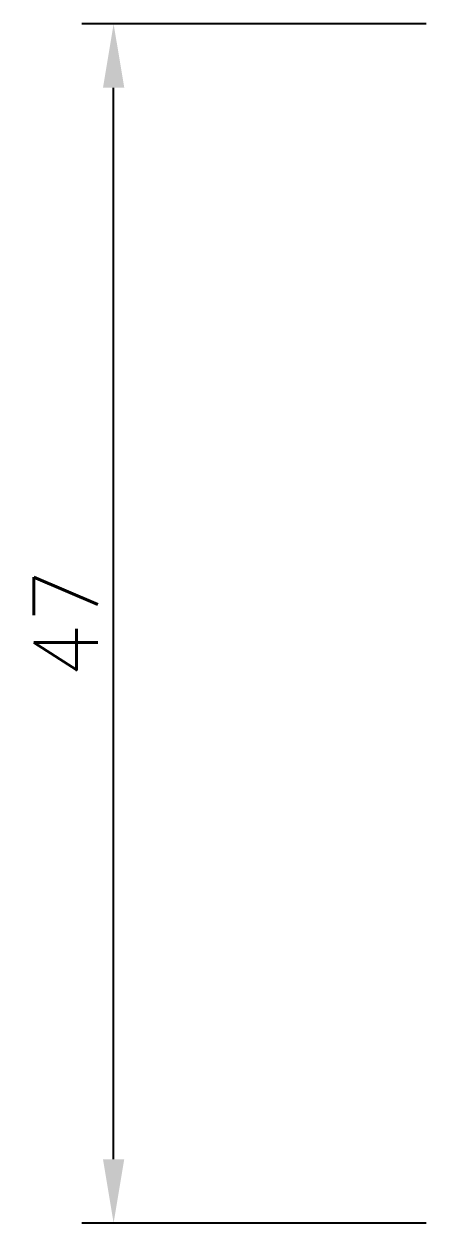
# Model space of a CAD drawing. Header units: millimetres. Extents: x 3398 to 10994, y -225 to 802.
# Drawn here: x 9591.19 to 9607.58, y 755.41 to 802.41 of the extents above; entities that cross this region are included whole.
import ezdxf

# ---------------------------------------------------------------- set-up
doc = ezdxf.new("R2010")
doc.units = ezdxf.units.MM
doc.linetypes.add('ACAD_ISO02W100', pattern=[15, 12, -3])
doc.layers.add('厂区排水管线', color=252, linetype='ACAD_ISO02W100')
doc.styles.get("Standard").update_dxf_attribs({"font": 'txt', "bigfont": 'gbcbig.shx'})
doc.dimstyles.new('ISO-25', dxfattribs={"dimtxt": 2.5, "dimasz": 2.5, "dimexe": 1.25, "dimexo": 0.625, "dimtad": 1, "dimtxsty": 'Standard', "dimcen": 2.5, "dimadec": 0, "dimazin": 0, "dimtfac": 1, "dimtmove": 0, "dimatfit": 3, "dimfxl": 1, "dimarcsym": 0})

# ---------------------------------------------------------------- blocks, each defined once
blk = doc.blocks.new('*D15')
at = {"layer": 'Defpoints', "color": 0, "linetype": 'ByBlock', "transparency": 16777216}
for p in [(9594.704, 802.408), (9607.58, 802.408), (9607.58, 755.408)]:
    blk.add_point(p, dxfattribs=at)
at = {"layer": '厂区排水管线', "color": 0, "linetype": 'ByBlock', "lineweight": -2, "transparency": 16777216}
for p, q in [((9606.955, 802.408), (9593.454, 802.408)), ((9594.704, 757.908), (9594.704, 799.908)), ((9606.955, 755.408), (9593.454, 755.408))]:
    blk.add_line(p, q, dxfattribs=at)
at = {"layer": '厂区排水管线', "color": 0, "linetype": 'ByBlock', "transparency": 16777216}
for points in [[(9594.287, 799.908), (9595.121, 799.908), (9594.704, 802.408)], [(9594.287, 757.908), (9595.121, 757.908), (9594.704, 755.408)]]:
    blk.add_solid(points, dxfattribs=at)
at = {"layer": '厂区排水管线', "color": 0, "linetype": 'ByBlock', "transparency": 16777216, "insert": (9592.829, 778.908), "char_height": 2.5, "attachment_point": 5, "rotation": 90}
blk.add_mtext('47', dxfattribs=at)

msp = doc.modelspace()

# ---------------------------------------------------------------- dimensions: what is measured, and where the dimension line sits
at = {"layer": '厂区排水管线', "color": 0, "linetype": 'ByBlock'}
dim = msp.add_linear_dim(base=(9594.704, 802.408), p1=(9607.58, 755.408), p2=(9607.58, 802.408), angle=90, dimstyle='ISO-25', dxfattribs=at)
dim.commit()
dim.dimension.update_dxf_attribs({"geometry": '*D15', "text_midpoint": (9592.829, 778.908)})

doc.saveas('drawing.dxf')
